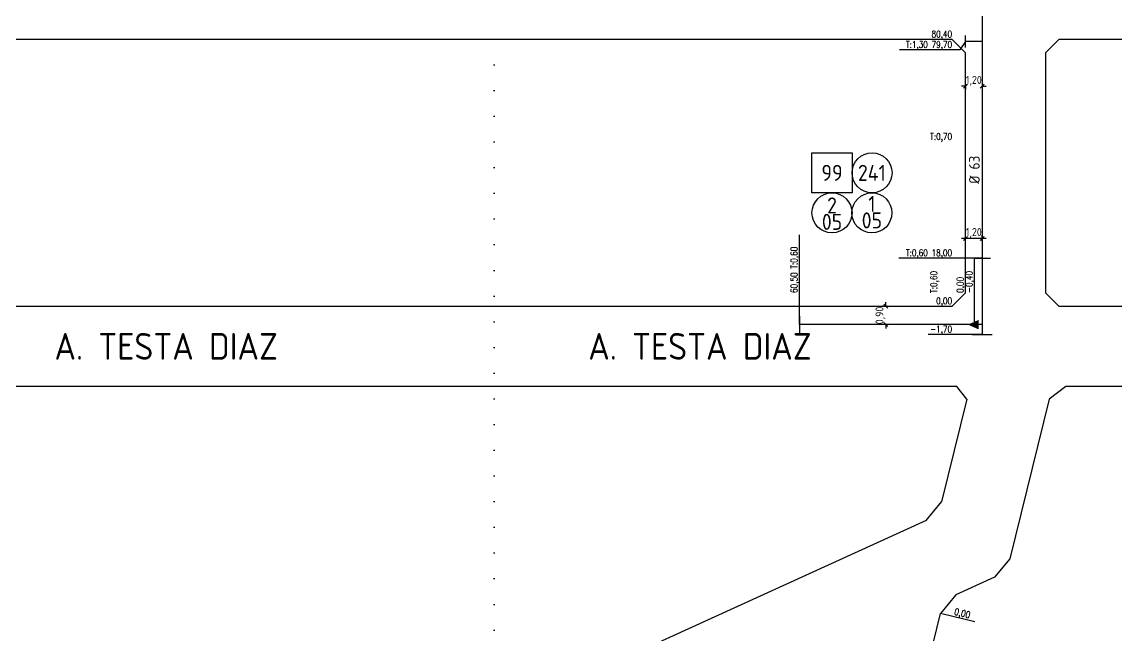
# Model space of a CAD drawing. Extents: x -48 to 13651, y -112 to 3468.
# Drawn here: x 1388.7 to 1798.7, y 726 to 955.7 of the extents above; entities that cross this region are included whole.
import ezdxf
from ezdxf.enums import TextEntityAlignment as Align

# ---------------------------------------------------------------- set-up
doc = ezdxf.new("R2010")
doc.units = 0
doc.header["$LTSCALE"] = 6
doc.header["$MEASUREMENT"] = 0
doc.linetypes.add('DOT2', pattern=[3.175, 0, -3.175])
doc.layers.get('0').update_dxf_attribs({"linetype": 'CONTINUOUS'})
doc.layers.get('DEFPOINTS').update_dxf_attribs({"linetype": 'CONTINUOUS'})
for name, color, linetype in [('63', 171, 'CONTINUOUS'), ('A50', 40, 'CONTINUOUS'), ('AMPLIACIONES', 2, 'CONTINUOUS'), ('CAS', 7, 'CONTINUOUS'), ('Caño 110mm', 170, 'CONTINUOUS'), ('COTA', 2, 'CONTINUOUS'), ('MANZANAS', 7, 'CONTINUOUS'), ('NOMB_CALLES', 4, 'CONTINUOUS'), ('NUMERO-CROQUIS', 13, 'CONTINUOUS'), ('NUMERO-MANZANA', 4, 'CONTINUOUS'), ('PROGRESIVA', 60, 'CONTINUOUS'), ('RADIO', 4, 'DOT2'), ('REDUCCIONES', 13, 'CONTINUOUS'), ('TXTDIAMETRO', 7, 'CONTINUOUS')]:
    doc.layers.add(name, color=color, linetype=linetype)
doc.layers.add('ATENCION', color=7, linetype='CONTINUOUS', plot=False)
doc.styles.add('ABADIMTCONDE', font='isocp.shx')
doc.styles.add('GEOSLAB703LTBT', font='isocp.shx', dxfattribs={"width": 0.9, "height": 8})
doc.styles.add('ROMANS', font='romans.shx', dxfattribs={"width": 0.8, "height": 2.5})
doc.dimstyles.new('COTA02', dxfattribs={"dimtxt": 3, "dimasz": 1.5, "dimexe": 1.25, "dimexo": 0.625, "dimgap": 0.3, "dimtad": 1, "dimtoh": 1, "dimdsep": 46, "dimlunit": 6, "dimtxsty": 'ABADIMTCONDE', "dimblk1": 'OBLIQUE', "dimblk2": 'OBLIQUE', "dimsah": 1, "dimcen": 2.5, "dimdle": 1.5, "dimclrd": 60, "dimclre": 60, "dimclrt": 256, "dimadec": 0, "dimazin": 0, "dimtfac": 1, "dimtix": 1, "dimtofl": 0, "dimtmove": 0, "dimatfit": 0, "dimldrblk": 'OBLIQUE', "dimfxl": 1, "dimtolj": 1, "dimtzin": 0, "dimarcsym": 0})

# ---------------------------------------------------------------- blocks, each defined once
blk = doc.blocks.new('CUPLARED')
at = {"layer": 'REDUCCIONES'}
blk.add_lwpolyline([(4, 0, 0, 3.5, 0), (0, 0, 3.5, 3.5, 0)], format="xyseb", dxfattribs=at)
blk = doc.blocks.new('_OBLIQUE')
at = {"color": 0, "linetype": 'ByBlock'}
blk.add_line((-0.5, -0.5), (0.5, 0.5), dxfattribs=at)
blk = doc.blocks.new('*D1001')
at = {"layer": 'COTA', "color": 60, "lineweight": -2, "transparency": 16777216}
for p, q in [((1742.23, 931.6), (1740.73, 931.6)), ((1742.23, 932.4), (1742.23, 930.35)), ((1748.51, 932.4), (1748.51, 930.35)), ((1748.51, 931.6), (1750.01, 931.6))]:
    blk.add_line(p, q, dxfattribs=at)
at = {"layer": 'DEFPOINTS', "color": 0, "transparency": 16777216}
for p in [(1742.23, 933.02), (1742.23, 931.6), (1748.51, 933.02)]:
    blk.add_point(p, dxfattribs=at)
at = {"layer": 'COTA', "color": 60, "lineweight": -2, "transparency": 16777216, "xscale": 1.5, "yscale": 1.5, "zscale": 1.5}
blk.add_blockref('_OBLIQUE', (1742.23, 931.6), dxfattribs=at)
at = {"layer": 'COTA', "color": 60, "lineweight": -2, "transparency": 16777216, "xscale": 1.5, "yscale": 1.5, "zscale": 1.5, "rotation": 180}
blk.add_blockref('_OBLIQUE', (1748.51, 931.6), dxfattribs=at)
at = {"layer": 'COTA', "transparency": 16777216, "insert": (1745.37, 933.62), "char_height": 3, "attachment_point": 5, "style": 'ABADIMTCONDE'}
blk.add_mtext('\\A1;1,20', dxfattribs=at)
blk = doc.blocks.new('*D1002')
at = {"layer": 'COTA', "color": 60, "lineweight": -2, "transparency": 16777216}
for p, q in [((1750.01, 874.57), (1740.73, 874.57)), ((1742.23, 873.49), (1742.23, 875.82)), ((1748.51, 873.49), (1748.51, 875.82))]:
    blk.add_line(p, q, dxfattribs=at)
at = {"layer": 'DEFPOINTS', "color": 0, "transparency": 16777216}
for p in [(1742.23, 874.57), (1742.23, 872.87), (1748.51, 872.87)]:
    blk.add_point(p, dxfattribs=at)
at = {"layer": 'COTA', "color": 60, "lineweight": -2, "transparency": 16777216, "xscale": 1.5, "yscale": 1.5, "zscale": 1.5, "rotation": 180}
blk.add_blockref('_OBLIQUE', (1742.23, 874.57), dxfattribs=at)
at = {"layer": 'COTA', "color": 60, "lineweight": -2, "transparency": 16777216, "xscale": 1.5, "yscale": 1.5, "zscale": 1.5}
blk.add_blockref('_OBLIQUE', (1748.51, 874.57), dxfattribs=at)
at = {"layer": 'COTA', "transparency": 16777216, "insert": (1745.37, 876.6), "char_height": 3, "attachment_point": 5, "style": 'ABADIMTCONDE'}
blk.add_mtext('\\A1;1,20', dxfattribs=at)
blk = doc.blocks.new('*D1217')
at = {"layer": 'DEFPOINTS', "color": 0, "transparency": 16777216}
for p in [(1712.4, 849.15), (1713.22, 849.15), (1713.22, 842.27)]:
    blk.add_point(p, dxfattribs=at)
at = {"layer": 'PROGRESIVA', "color": 60, "lineweight": -2, "transparency": 16777216}
for p, q in [((1712.59, 849.15), (1711.15, 849.15)), ((1712.4, 849.15), (1712.4, 850.65)), ((1712.59, 842.27), (1711.15, 842.27)), ((1712.4, 842.27), (1712.4, 840.77))]:
    blk.add_line(p, q, dxfattribs=at)
at = {"layer": 'PROGRESIVA', "color": 60, "lineweight": -2, "transparency": 16777216, "xscale": 1.5, "yscale": 1.5, "zscale": 1.5}
for p, rotation in [((1712.4, 849.15), 270), ((1712.4, 842.27), 90)]:
    blk.add_blockref('_OBLIQUE', p, dxfattribs=dict(at, rotation=rotation))
at = {"layer": 'PROGRESIVA', "transparency": 16777216, "insert": (1710.37, 845.71), "char_height": 3, "attachment_point": 5, "rotation": 90, "style": 'ABADIMTCONDE'}
blk.add_mtext('\\A1;0,90', dxfattribs=at)

msp = doc.modelspace()

# ---------------------------------------------------------------- linework, layer by layer
at = {"layer": '63', "ltscale": 0.1}
for p, q in [((1748.511, 971.843), (1748.511, 867.145)), ((1748.511, 948.339), (1742.247, 948.339))]:
    msp.add_line(p, q, dxfattribs=at)
at = {"layer": 'A50', "ltscale": 0.1}
msp.add_line((1745.607, 842.273), (1679.996, 842.273), dxfattribs=at)
at = {"layer": 'CAS', "ltscale": 0.1}
for p, q in [((1742.247, 946.11), (1742.247, 950.568)), ((1745.467, 867.145), (1751.555, 867.145)), ((1679.996, 845.503), (1679.996, 839.044)), ((1744.727, 838.583), (1752.296, 838.583))]:
    msp.add_line(p, q, dxfattribs=at)
at = {"layer": 'Caño 110mm', "ltscale": 0.1}
for p, q in [((1748.511, 867.145), (1748.511, 838.583)), ((1748.379, 842.273), (1745.607, 842.273))]:
    msp.add_line(p, q, dxfattribs=at)
at = {"layer": 'MANZANAS'}
for p, q in [((1737.234, 949.145), (1264.302, 949.145)), ((1737.234, 949.145), (1742.234, 944.145)), ((1772.234, 944.145), (1777.234, 949.145)), ((1882.93, 949.145), (1777.234, 949.145)), ((1742.234, 854.145), (1742.234, 944.145)), ((1772.234, 944.145), (1772.234, 854.145)), ((1737.234, 849.145), (1742.234, 854.145)), ((1772.234, 854.145), (1777.234, 849.145)), ((1264.302, 849.145), (1737.234, 849.145)), ((1777.234, 849.145), (1858.67, 849.145)), ((1738.944, 819.145), (1262.234, 819.145)), ((1742.743, 814.292), (1738.944, 819.145)), ((1779.85, 819.145), (1773.649, 814.292)), ((1851.392, 819.145), (1779.85, 819.145)), ((1742.743, 814.292), (1733.224, 775.847)), ((1773.649, 814.292), (1758.859, 754.561)), ((1727.472, 768.92), (1733.224, 775.847)), ((1727.472, 768.92), (1108.942, 487.04)), ((1758.859, 754.561), (1753.108, 747.634)), ((1753.108, 747.634), (1738.583, 741.015)), ((1738.583, 741.015), (1732.854, 734.083)), ((1686.511, 543.059), (1732.854, 734.083))]:
    msp.add_line(p, q, dxfattribs=at)
at = {"layer": 'NUMERO-CROQUIS'}
for centre in [(1707.234, 899.145), (1692.234, 884.145), (1707.174, 884.145)]:
    msp.add_circle(centre, 7.5, dxfattribs=at)
at = {"layer": 'NUMERO-MANZANA'}
msp.add_lwpolyline([(1684.734, 906.645), (1699.734, 906.645), (1699.734, 891.645), (1684.734, 891.645)], close=True, dxfattribs=at)
at = {"layer": 'PROGRESIVA'}
for p, q in [((1742.247, 948.339), (1740.143, 945.208)), ((1740.143, 945.208), (1717.519, 945.208)), ((1679.996, 842.273), (1679.996, 875.95)), ((1748.511, 867.145), (1717.243, 867.145)), ((1745.607, 842.273), (1745.607, 867.145)), ((1748.511, 838.583), (1728.269, 838.583)), ((1745.803, 730.941), (1732.854, 734.083))]:
    msp.add_line(p, q, dxfattribs=at)
at = {"layer": 'RADIO', "color": 4, "ltscale": 0.5}
msp.add_line((1565.614, 670.108), (1565.614, 1095.639), dxfattribs=at)

# ---------------------------------------------------------------- block references
at = {"layer": 'AMPLIACIONES', "ltscale": 0.1, "rotation": 180}
msp.add_blockref('CUPLARED', (1747.147, 842.273), dxfattribs=at)

# ---------------------------------------------------------------- texts
at = {"layer": 'ATENCION', "style": 'GEOSLAB703LTBT'}
msp.add_text('A. TESTA DIAZ', height=10, dxfattribs=at).set_placement((1600.887, 834.145), align=Align.MIDDLE_LEFT)
at = {"layer": 'NOMB_CALLES', "style": 'GEOSLAB703LTBT'}
msp.add_text('A. TESTA DIAZ', height=10, dxfattribs=at).set_placement((1400.887, 834.145), align=Align.MIDDLE_LEFT)
at = {"layer": 'NUMERO-CROQUIS', "style": 'GEOSLAB703LTBT'}
for s, p in [('241', (1707.174, 899.145)), ('2', (1692.234, 886.931)), ('1', (1707.174, 887.486)), ('05', (1692.234, 880.779)), ('05', (1707.174, 881.335))]:
    msp.add_text(s, height=6, dxfattribs=at).set_placement(p, align=Align.MIDDLE)
at = {"layer": 'NUMERO-MANZANA', "style": 'GEOSLAB703LTBT'}
msp.add_text('99', height=6, dxfattribs=at).set_placement((1692.234, 899.145), align=Align.MIDDLE)
at = {"layer": 'PROGRESIVA', "style": 'ROMANS', "width": 0.8}
for s, p in [('80,40', (1737.234, 949.145)), ('T:1,30 79,70', (1737.234, 945.208)), ('T:0,70', (1737.234, 910.712)), ('T:0,60 18,00', (1737.234, 867.145)), ('0,00', (1737.234, 849.145)), ('-1,70', (1737.234, 838.583))]:
    msp.add_text(s, height=2.5, dxfattribs=at).set_placement(p, align=Align.BOTTOM_RIGHT)
for s, rotation, p in [('60,50 T:0,60', 90, (1679.996, 854.145)), ('T:0,60', 90, (1732.36, 854.145)), ('-0,40', 90, (1745.607, 854.145)), ('0,00', 90, (1742.234, 854.145)), ('0,00', 346.36327, (1737.682, 732.911))]:
    msp.add_text(s, height=2.5, rotation=rotation, dxfattribs=at).set_placement(p, align=Align.BOTTOM_LEFT)
at = {"layer": 'TXTDIAMETRO', "ltscale": 0.1, "style": 'ABADIMTCONDE'}
msp.add_text('Ø 63', height=4, rotation=90, dxfattribs=at).set_placement((1745.575, 900.278), align=Align.MIDDLE)

# ---------------------------------------------------------------- dimensions: what is measured, and where the dimension line sits
at = {"layer": 'COTA'}
dim = msp.add_linear_dim(base=(1742.234, 931.596), p1=(1748.511, 933.021), p2=(1742.234, 933.021), text='1,20', dimstyle='COTA02', dxfattribs=at)
dim.commit()
dim.dimension.update_dxf_attribs({"geometry": '*D1001', "text_midpoint": (1745.373, 933.621)})
dim = msp.add_linear_dim(base=(1742.234, 874.573), p1=(1748.511, 872.868), p2=(1742.234, 872.868), text='1,20', dimstyle='COTA02', dxfattribs=at)
dim.commit()
dim.dimension.update_dxf_attribs({"geometry": '*D1002', "text_midpoint": (1745.373, 874.573), "dimtype": 160})
at = {"layer": 'PROGRESIVA'}
dim = msp.add_linear_dim(base=(1712.397, 849.145), p1=(1713.215, 842.273), p2=(1713.215, 849.145), angle=90, text='0,90', dimstyle='COTA02', dxfattribs=at)
dim.commit()
dim.dimension.update_dxf_attribs({"geometry": '*D1217', "text_midpoint": (1710.372, 845.709)})

doc.saveas('drawing.dxf')
